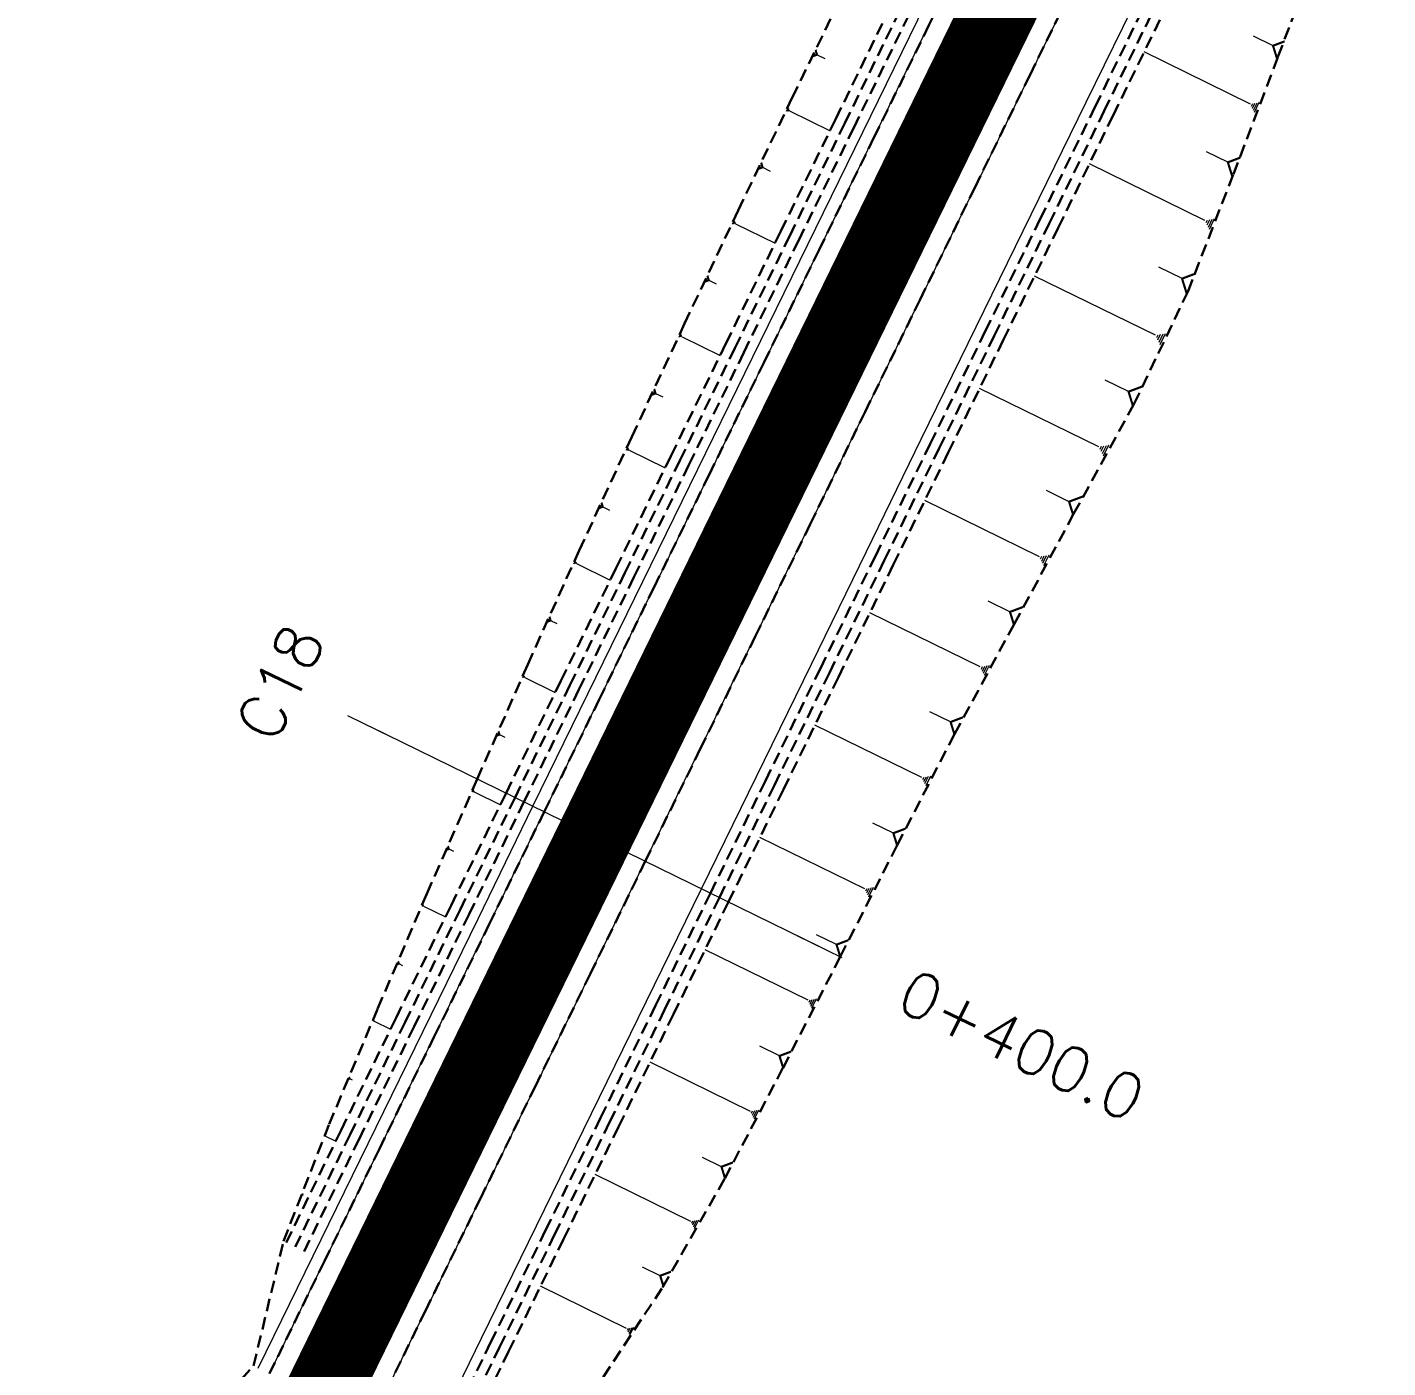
# Model space of a CAD drawing. Header units: metres. Extents: x 544752 to 548977, y 1840603 to 1844608.
# Drawn here: x 545056.8 to 545111.2, y 1844156.7 to 1844210.3 of the extents above; entities that cross this region are included whole.
import ezdxf

# ---------------------------------------------------------------- set-up
doc = ezdxf.new("R2010")
doc.units = ezdxf.units.M
doc.header["$MEASUREMENT"] = 0
for name, pattern in [('ACAD_ISO02W100', [15, 12, -3]), ('Anordnung Grundriss$0$GESTRICHELT', [0.75, 0.5, -0.25]), ('HIDDEN', [0.375, 0.25, -0.125])]:
    doc.linetypes.add(name, pattern=pattern)
doc.layers.add('C-ROAD', color=7, linetype='Continuous')
for name, color, linetype, lineweight in [('C-ROAD-CORR', 5, 'Continuous', 0), ('C-ROAD-SAMP', 150, 'HIDDEN', 0), ('C-ROAD-SAMP-TEXT', 11, 'Continuous', 0), ('C-TOPO-FEAT', 94, 'Continuous', 5)]:
    doc.layers.add(name, color=color, linetype=linetype, lineweight=lineweight)

msp = doc.modelspace()

# ---------------------------------------------------------------- linework, layer by layer
at = {"layer": 'C-ROAD-CORR', "color": 160, "linetype": 'Continuous'}
for p, q in [((545106.5814532645, 1844209.527988718, 787.7577709958791), (545105.7984227034, 1844209.911077532, 786.8860520623108)), ((545088.3489208275, 1844209.170035869, 784.4222931835359), (545088.6612082847, 1844209.017252775, 784.0746351192283)), ((545105.6788965154, 1844207.198135963, 787.7620765503161), (545101.4288375706, 1844209.277429061, 783.0306432766461)), ((545105.7198425108, 1844207.117984038, 787.8340805747627), (545105.7673072414, 1844207.215001579, 787.8340805747627)), ((545105.760788506, 1844207.037832114, 787.9060845992092), (545105.8557179676, 1844207.231867196, 787.9060845992092)), ((545105.8017345014, 1844206.95768019, 787.9780886236557), (545105.9441286937, 1844207.248732813, 787.9780886236557)), ((545105.8426804966, 1844206.877528265, 788.0500926481022), (545106.0325394198, 1844207.26559843, 788.0500926481022)), ((545087.1934320122, 1844207.043491018, 784.3159513012797), (545087.1213622132, 1844206.896180908, 784.3159513012797)), ((545087.2089749724, 1844207.013065621, 784.2886188194083), (545087.154922623, 1844206.902583039, 784.2886188194083)), ((545087.2245179324, 1844206.982640224, 784.2612863375368), (545087.1884830329, 1844206.908985169, 784.2612863375368)), ((545087.2400608925, 1844206.952214827, 784.2339538556654), (545087.2220434427, 1844206.9153873, 784.2339538556654)), ((545087.2556038526, 1844206.92178943, 784.206621373794), (545088.8689117192, 1844206.132496868, 782.410585455401)), ((545104.7763397663, 1844204.868283208, 787.7663821047533), (545103.9194285606, 1844205.287517288, 786.8124145848359)), ((545086.1726131055, 1844204.668551057, 783.9794846748745), (545086.4808542621, 1844204.51774757, 783.6363312071442)), ((545103.8613339731, 1844202.543112358, 787.7573414957366), (545099.2402311214, 1844204.803934476, 782.6128387776746)), ((545085.0311309816, 1844202.533342134, 783.8567605498781), (545084.9605642338, 1844202.38910425, 783.8567605498781)), ((545085.0463497855, 1844202.503551274, 783.8299981004461), (545084.9934247248, 1844202.39537286, 783.8299981004461)), ((545085.0615685895, 1844202.473760413, 783.8032356510141), (545085.0262852156, 1844202.401641471, 783.8032356510141)), ((545085.0767873934, 1844202.443969553, 783.7764732015821), (545085.0591457066, 1844202.407910082, 783.7764732015821)), ((545085.0920061974, 1844202.414178693, 783.7497107521501), (545086.6716677299, 1844201.641347218, 781.9911320518775)), ((545103.9058546864, 1844202.455962911, 787.835631704654), (545103.9574632419, 1844202.561450397, 787.835631704654)), ((545103.9503753997, 1844202.368813464, 787.9139219135715), (545104.0535925106, 1844202.579788437, 787.9139219135715)), ((545103.9948961129, 1844202.281664017, 787.9922121224889), (545104.1497217794, 1844202.598126477, 787.9922121224889)), ((545104.0394168262, 1844202.19451457, 788.0705023314064), (545104.2458510482, 1844202.616464516, 788.0705023314064)), ((545102.9444163283, 1844200.218660527, 787.7462512608876), (545102.0185659219, 1844200.67162233, 786.7155362810988)), ((545084.0203974259, 1844200.15552592, 783.5099822565062), (545084.319962933, 1844200.008966896, 783.1764870682591)), ((545101.8857800349, 1844197.954926979, 787.5805280188254), (545097.0474966352, 1844200.322002215, 782.1942462373177)), ((545082.8926873358, 1844198.010559018, 783.3706122705801), (545082.8246442406, 1844197.87147946, 783.3706122705801)), ((545082.9073618754, 1844197.981833558, 783.3448069166526), (545082.8563295539, 1844197.877523888, 783.3448069166526)), ((545082.922036415, 1844197.953108097, 783.3190015627251), (545082.8880148672, 1844197.883568317, 783.3190015627251)), ((545082.9367109544, 1844197.924382636, 783.2931962087977), (545082.9197001806, 1844197.889612746, 783.2931962087977)), ((545082.951385494, 1844197.895657175, 783.2673908548702), (545084.4745541797, 1844197.150464185, 781.571703549172)), ((545101.9323931132, 1844197.863681721, 787.662497676356), (545101.9864271446, 1844197.974126861, 787.662497676356)), ((545101.9790061912, 1844197.772436462, 787.7444673338866), (545102.0870742544, 1844197.993326744, 787.7444673338866)), ((545102.0256192695, 1844197.681191204, 787.8264369914173), (545102.1877213641, 1844198.012526627, 787.8264369914173)), ((545102.0722323477, 1844197.589945946, 787.9084066489479), (545102.2883684738, 1844198.031726509, 787.9084066489479)), ((545099.6233049012, 1844193.49832306, 787.0874968226877), (545094.8512916884, 1844195.83297636, 781.7749911868008)), ((545100.8039920662, 1844195.70111259, 787.3895433648102), (545099.8672859697, 1844196.159385415, 786.3467431470817)), ((545081.892185588, 1844195.631193946, 783.0139821092023), (545082.1784776094, 1844195.491128824, 782.6952638012091)), ((545099.7612287513, 1844193.228336657, 787.3300375689413), (545099.9211105261, 1844193.555133763, 787.3300375689413)), ((545099.8072033679, 1844193.138341189, 787.4108844843591), (545100.0203790677, 1844193.574070664, 787.4108844843591)), ((545080.7783566886, 1844193.475168591, 782.8573009242239), (545080.7138660836, 1844193.343350295, 782.8573009242239)), ((545080.7922650789, 1844193.44794287, 782.8328428528908), (545080.7438971252, 1844193.349079148, 782.8328428528908)), ((545080.8061734692, 1844193.420717149, 782.8083847815578), (545080.7739281668, 1844193.354808001, 782.8083847815578)), ((545080.8200818596, 1844193.393491427, 782.7839267102248), (545080.8039592083, 1844193.360536854, 782.7839267102248)), ((545080.8339902499, 1844193.366265706, 782.7594686388918), (545082.27763518, 1844192.659978811, 781.1523121860976)), ((545099.6692795178, 1844193.408327592, 787.1683437381056), (545099.7225734429, 1844193.517259961, 787.1683437381056)), ((545099.7152541345, 1844193.318332125, 787.2491906535234), (545099.8218419845, 1844193.536196862, 787.2491906535234)), ((545098.4264524904, 1844191.303873633, 786.7672970215465), (545097.5249654704, 1844191.744915925, 785.7637048978578)), ((545079.779598756, 1844191.099576681, 782.5007720755185), (545080.0496300799, 1844190.967466921, 782.200156199983)), ((545097.244119201, 1844189.101458032, 786.4635749917323), (545092.6561287197, 1844191.346080299, 781.3559350496527)), ((545078.6774726784, 1844188.932850517, 782.3288948451916), (545078.6171065875, 1844188.809462696, 782.3288948451916)), ((545078.6904915539, 1844188.907366024, 782.3060009963858), (545078.6452169856, 1844188.814825159, 782.3060009963858)), ((545078.7035104292, 1844188.881881532, 782.28310714758), (545078.6733273838, 1844188.820187621, 782.28310714758)), ((545078.7165293047, 1844188.856397039, 782.2602132987743), (545078.7014377819, 1844188.825550084, 782.2602132987743)), ((545078.7295481801, 1844188.830912546, 782.2373194499685), (545080.0808644106, 1844188.169796418, 780.7329491201616)), ((545097.2883209025, 1844189.014933052, 786.5413042145651), (545097.3395596584, 1844189.119664671, 786.5413042145651)), ((545097.332522604, 1844188.928408072, 786.6190334373979), (545097.4350001159, 1844189.13787131, 786.6190334373979)), ((545097.3767243054, 1844188.841883091, 786.6967626602307), (545097.5304405735, 1844189.156077949, 786.6967626602307)), ((545097.420926007, 1844188.755358111, 786.7744918830634), (545097.6258810309, 1844189.174284588, 786.7744918830634)), ((545096.0642039075, 1844186.897715756, 786.1625971489673), (545095.194876331, 1844187.323024405, 785.1948069430864)), ((545077.6959790679, 1844186.554749379, 781.9558091541335), (545077.9442342673, 1844186.433293341, 781.679435831815)), ((545094.8778534944, 1844184.69748341, 785.8543236573547), (545090.4606544351, 1844186.858547912, 780.9368194823857)), ((545076.6195385369, 1844184.368678287, 781.7524150482884), (545076.5651195134, 1844184.257446226, 781.7524150482884)), ((545076.6312748359, 1844184.345704442, 781.7317766256208), (545076.5904605682, 1844184.262280396, 781.7317766256208)), ((545076.6430111348, 1844184.322730598, 781.7111382029532), (545076.6158016231, 1844184.267114567, 781.7111382029532)), ((545076.6547474338, 1844184.299756753, 781.6904997802856), (545076.6411426779, 1844184.271948737, 781.6904997802856)), ((545094.920409754, 1844184.614179387, 785.9291593509706), (545094.9697411085, 1844184.715012293, 785.9291593509706)), ((545094.9629660137, 1844184.530875365, 786.0039950445865), (545095.0616287226, 1844184.732541176, 786.0039950445865)), ((545095.0055222734, 1844184.447571343, 786.0788307382024), (545095.1535163367, 1844184.750070059, 786.0788307382024)), ((545095.048078533, 1844184.36426732, 786.1536664318184), (545095.2454039508, 1844184.767598942, 786.1536664318184)), ((545076.6664837328, 1844184.276782908, 781.669861357618), (545077.8846727652, 1844183.680797751, 780.3136966088431)), ((545093.6904177882, 1844182.497843019, 785.5448197433656), (545092.8555243942, 1844182.906305135, 784.615363837997)), ((545092.5422333955, 1844180.277303965, 785.279630169028), (545088.2647017865, 1844182.370037752, 780.5176125955301)), ((545075.6525457877, 1844181.991929775, 781.366967142564), (545075.8713987016, 1844181.884858471, 781.123326296158)), ((545092.5834440684, 1844180.196633933, 785.3520996322853), (545092.6312156145, 1844180.294278602, 785.3520996322853)), ((545092.6246547415, 1844180.115963901, 785.4245690955427), (545092.7201978334, 1844180.311253239, 785.4245690955427)), ((545092.6658654144, 1844180.035293869, 785.4970385588), (545092.8091800524, 1844180.328227876, 785.4970385588)), ((545092.7070760875, 1844179.954623838, 785.5695080220573), (545092.8981622712, 1844180.345202514, 785.5695080220573)), ((545074.5985409437, 1844179.786118879, 781.1348012344159), (545074.5516295998, 1844179.690232457, 781.1348012344159)), ((545074.6086580962, 1844179.766314519, 781.117010100362), (545074.5734745882, 1844179.694399702, 781.117010100362)), ((545074.6187752486, 1844179.746510159, 781.0992189663081), (545074.5953195767, 1844179.698566948, 781.0992189663081)), ((545074.6288924011, 1844179.726705799, 781.0814278322541), (545074.6171645651, 1844179.702734193, 781.0814278322541)), ((545074.6390095536, 1844179.706901439, 781.0636366982002), (545075.6891365292, 1844179.193138735, 779.894569215088)), ((545091.4007684015, 1844178.053187286, 785.0220267284536), (545090.5838008468, 1844178.45287939, 784.1125269964843)), ((545090.2647145538, 1844175.826284081, 784.7704979953069), (545086.0677957869, 1844177.87957895, 780.0982237141629)), ((545073.6270226086, 1844177.42119739, 780.7586238366321), (545073.8130825122, 1844177.330169694, 780.5514902343702)), ((545090.3051485852, 1844175.747134328, 784.8416017247902), (545090.3520198455, 1844175.84293882, 784.8416017247902)), ((545090.3455826165, 1844175.667984575, 784.9127054542735), (545090.4393251373, 1844175.859593559, 784.9127054542735)), ((545090.3860166479, 1844175.588834822, 784.9838091837568), (545090.526630429, 1844175.876248299, 784.9838091837568)), ((545090.4264506792, 1844175.509685069, 785.0549129132401), (545090.6139357208, 1844175.892903038, 785.0549129132401)), ((545072.5854174119, 1844175.199717184, 780.5084583044495), (545072.5463451484, 1844175.119853781, 780.5084583044495)), ((545072.593843946, 1844175.183222215, 780.4936401428035), (545072.5645397485, 1844175.123324662, 780.4936401428035)), ((545072.6022704802, 1844175.166727245, 780.4788219811576), (545072.5827343485, 1844175.126795544, 780.4788219811576)), ((545072.6106970144, 1844175.150232276, 780.4640038195116), (545072.6009289486, 1844175.130266425, 780.4640038195116)), ((545072.6191235486, 1844175.133737307, 780.4491856578657), (545073.4937699443, 1844174.705826485, 779.4754742076549)), ((545089.1295901956, 1844173.598902224, 784.5200127332686), (545088.326939679, 1844173.991589879, 783.6264516295921)), ((545087.9894821254, 1844171.374085964, 784.2639329124522), (545083.8708662477, 1844173.389072034, 779.6788303390995)), ((545071.6271546843, 1844172.839434084, 780.1225023350175), (545071.7755876782, 1844172.766814927, 779.9572573783266)), ((545088.0291617695, 1844171.296412926, 784.3337100431205), (545088.0751585419, 1844171.390429972, 784.3337100431205)), ((545088.0688414137, 1844171.218739888, 784.4034871737888), (545088.1608349584, 1844171.40677398, 784.4034871737888)), ((545088.1085210579, 1844171.141066851, 784.4732643044571), (545088.246511375, 1844171.423117987, 784.4732643044571)), ((545088.148200702, 1844171.063393813, 784.5430414351254), (545088.3321877915, 1844171.439461995, 784.5430414351254)), ((545070.6123786886, 1844170.593902295, 779.8377530940274), (545070.5828301396, 1844170.53350529, 779.8377530940274)), ((545070.6187512875, 1844170.581427912, 779.8265468024301), (545070.5965898756, 1844170.536130158, 779.8265468024301)), ((545070.6251238863, 1844170.568953528, 779.8153405108328), (545070.6103496117, 1844170.538755025, 779.8153405108328)), ((545070.6314964851, 1844170.556479144, 779.8041342192355), (545070.6241093478, 1844170.541379893, 779.8041342192355)), ((545070.6378690839, 1844170.54400476, 779.7929279276382), (545071.2993237764, 1844170.22039556, 779.0565549076377)), ((545086.8485158775, 1844169.14971149, 784.0068897284573), (545086.062110923, 1844169.534451188, 783.1314142076026)), ((545085.6907461508, 1844166.934129696, 783.7309316697232), (545081.674230012, 1844168.899164627, 779.2594929556203)), ((545069.6592061584, 1844168.244117355, 779.4519081131047), (545069.7640110822, 1844168.192842736, 779.3352326715099)), ((545085.7294421437, 1844166.858382159, 783.7989790380069), (545085.7742986645, 1844166.950068539, 783.7989790380069)), ((545085.7681381366, 1844166.782634621, 783.8670264062906), (545085.8578511783, 1844166.966007382, 783.8670264062906)), ((545085.8068341296, 1844166.706887084, 783.9350737745743), (545085.9414036919, 1844166.981946225, 783.9350737745743)), ((545085.8455301225, 1844166.631139547, 784.003121142858), (545086.0249562056, 1844166.997885067, 784.003121142858)), ((545068.6760249742, 1844165.970895154, 779.1267430032166), (545068.6575323426, 1844165.933096359, 779.1267430032166)), ((545068.6800131944, 1844165.963088199, 779.1197296699767), (545068.6661437207, 1844165.934739103, 779.1197296699767)), ((545068.6840014147, 1844165.955281245, 779.1127163367368), (545068.6747550989, 1844165.936381847, 779.1127163367368)), ((545068.6879896349, 1844165.94747429, 779.1057030034968), (545068.683366477, 1844165.938024591, 779.1057030034968)), ((545068.6919778552, 1844165.939667336, 779.0986896702569), (545069.1059419343, 1844165.737140109, 778.6378387871861)), ((545084.5300733249, 1844164.720066993, 783.4517057306952), (545083.7672197334, 1844165.093284454, 782.6024490703727)), ((545083.3098077918, 1844162.539006355, 783.1047367199004), (545079.4794160909, 1844164.412982017, 778.840503451593)), ((545067.7709370432, 1844163.616787701, 778.6961977128684), (545067.8172720027, 1844163.594118848, 778.6446147179472)), ((545083.3467106214, 1844162.466768941, 783.1696307887248), (545083.3894885012, 1844162.554206595, 783.1696307887248)), ((545083.3836134509, 1844162.394531527, 783.2345248575492), (545083.4691692106, 1844162.569406835, 783.2345248575492)), ((545083.4205162805, 1844162.322294113, 783.2994189263736), (545083.54884992, 1844162.584607076, 783.2994189263736)), ((545083.45741911, 1844162.2500567, 783.364312995198), (545083.6285306294, 1844162.599807316, 783.364312995198)), ((545082.0791729009, 1844160.363688201, 782.7459801569187), (545081.3660704715, 1844160.71256547, 781.9521096234747)), ((545080.7384974995, 1844158.257311338, 782.2592196747354), (545077.2926121057, 1844159.943171655, 778.423043042618)), ((545080.7716959114, 1844158.192325335, 782.3175994806053), (545080.8101796182, 1844158.270985733, 782.3175994806053)), ((545080.8048943232, 1844158.127339331, 782.3759792864752), (545080.881861737, 1844158.284660127, 782.3759792864752)), ((545080.8380927352, 1844158.062353327, 782.4343590923451), (545080.9535438557, 1844158.298334521, 782.4343590923451)), ((545080.871291147, 1844157.997367324, 782.492738898215), (545081.0252259745, 1844158.312008916, 782.492738898215))]:
    msp.add_line(p, q, dxfattribs=at)
at = {"layer": 'C-ROAD-CORR', "color": 5, "linetype": 'Anordnung Grundriss$0$GESTRICHELT', "lineweight": 30, "extrusion": (-0.6351659902715167, 0.3107477509831495, -0.707106781229906), "const_width": 0.1, "elevation": 226307.6006805255}
msp.add_lwpolyline([(-1896126.37749637, 227417.135262958), (-1896126.522928092, 227416.9413539952), (-1896126.668359813, 227417.135262958)], dxfattribs=at)
at = {"layer": 'C-ROAD-CORR', "color": 5, "linetype": 'Anordnung Grundriss$0$GESTRICHELT', "lineweight": 30, "extrusion": (-0.63516599016367, 0.3107477511933766, 0.7071067812343932), "const_width": 0.1, "elevation": 227407.830860238}
msp.add_lwpolyline([(-1896135.221547601, -226293.2869593814), (-1896134.856891639, -226293.77316733), (-1896134.492235678, -226293.2869593814)], dxfattribs=at)
at = {"layer": 'C-ROAD-CORR', "color": 5, "linetype": 'Anordnung Grundriss$0$GESTRICHELT', "lineweight": 30, "extrusion": (-0.6351659902322332, 0.3107477512562637, 0.707106781145169), "const_width": 0.1, "elevation": 227407.5355814374}
msp.add_lwpolyline([(-1896130.277031162, -226292.933570603), (-1896129.877969113, -226293.4656533338), (-1896129.478907065, -226292.9335706028)], dxfattribs=at)
at = {"layer": 'C-ROAD-CORR', "color": 5, "linetype": 'Anordnung Grundriss$0$GESTRICHELT', "lineweight": 30, "extrusion": (-0.6351659900814527, 0.3107477511197552, -0.7071067813405998), "const_width": 0.1, "elevation": 226307.8976392362}
msp.add_lwpolyline([(-1896121.379373586, 227416.8035544252), (-1896121.522920953, 227416.6121579359), (-1896121.66646832, 227416.8035544254)], dxfattribs=at)
at = {"layer": 'C-ROAD-CORR', "color": 5, "linetype": 'Anordnung Grundriss$0$GESTRICHELT', "lineweight": 30, "extrusion": (-0.6351659901714194, 0.31074775110433, -0.7071067812665651), "const_width": 0.1, "elevation": 226308.1941519427}
msp.add_lwpolyline([(-1896116.383745838, 227416.430655958), (-1896116.523252972, 227416.2446464489), (-1896116.662760103, 227416.4306559582)], dxfattribs=at)
at = {"layer": 'C-ROAD-CORR', "color": 5, "linetype": 'Anordnung Grundriss$0$GESTRICHELT', "lineweight": 30, "extrusion": (-0.6351659901620083, 0.3107477512644133, 0.707106781204668), "const_width": 0.1, "elevation": 227407.24011581}
msp.add_lwpolyline([(-1896125.327483149, -226292.6238059776), (-1896124.896316236, -226293.1986951952), (-1896124.465149323, -226292.6238059775)], dxfattribs=at)
at = {"layer": 'C-ROAD-CORR', "color": 5, "linetype": 'Anordnung Grundriss$0$GESTRICHELT', "lineweight": 30, "extrusion": (-0.6351659903852698, 0.3107477511714272, -0.7071067810449849), "const_width": 0.1, "elevation": 226308.4907261514}
msp.add_lwpolyline([(-1896111.390642702, 227416.0173959334), (-1896111.523968395, 227415.8396283427), (-1896111.657294088, 227416.0173959332)], dxfattribs=at)
at = {"layer": 'C-ROAD-CORR', "color": 5, "linetype": 'Anordnung Grundriss$0$GESTRICHELT', "lineweight": 30, "extrusion": (-0.6351659902081557, 0.3107477511380041, 0.7071067812187678), "const_width": 0.1, "elevation": 227406.9433338036}
msp.add_lwpolyline([(-1896120.334026384, -226292.8247535276), (-1896119.897803994, -226293.4063833799), (-1896119.461581605, -226292.8247535276)], dxfattribs=at)
at = {"layer": 'C-ROAD-CORR', "color": 5, "linetype": 'Anordnung Grundriss$0$GESTRICHELT', "lineweight": 30, "extrusion": (-0.6351659902533863, 0.3107477511276772, 0.7071067811826772), "const_width": 0.1, "elevation": 227406.6469956283}
msp.add_lwpolyline([(-1896115.322930407, -226293.4302500297), (-1896114.903109481, -226293.9900112654), (-1896114.483288554, -226293.4302500297)], dxfattribs=at)
at = {"layer": 'C-ROAD-CORR', "color": 5, "linetype": 'Anordnung Grundriss$0$GESTRICHELT', "lineweight": 30, "extrusion": (-0.6351659901506989, 0.3107477512503584, -0.7071067812210032), "const_width": 0.1, "elevation": 226308.7875471653}
msp.add_lwpolyline([(-1896106.399158998, 227415.5784445306), (-1896106.524912113, 227415.4107737111), (-1896106.650665228, 227415.5784445306)], dxfattribs=at)
at = {"layer": 'C-ROAD-CORR', "color": 5, "linetype": 'Anordnung Grundriss$0$GESTRICHELT', "lineweight": 30, "extrusion": (-0.6351659901798112, 0.3107477512779332, 0.7071067811827347), "const_width": 0.1, "elevation": 227406.3509417625}
msp.add_lwpolyline([(-1896110.31187849, -226294.0093397572), (-1896109.907034161, -226294.5491321976), (-1896109.50218983, -226294.0093397572)], dxfattribs=at)
at = {"layer": 'C-ROAD-CORR', "color": 5, "linetype": 'Anordnung Grundriss$0$GESTRICHELT', "lineweight": 30, "extrusion": (-0.6351659902628926, 0.3107477513154746, -0.707106781091608), "const_width": 0.1, "elevation": 226309.0841026746}
msp.add_lwpolyline([(-1896101.411182553, 227415.0907015866), (-1896101.526794564, 227414.9365522379), (-1896101.642406576, 227415.0907015866)], dxfattribs=at)
at = {"layer": 'C-ROAD-CORR', "color": 5, "linetype": 'Anordnung Grundriss$0$GESTRICHELT', "lineweight": 30, "extrusion": (-0.6351659901456245, 0.3107477512578662, 0.707106781222262), "const_width": 0.1, "elevation": 227406.0545864804}
msp.add_lwpolyline([(-1896105.300419863, -226294.608060274), (-1896104.91161147, -226295.126471463), (-1896104.522803079, -226294.6080602741)], dxfattribs=at)
at = {"layer": 'C-ROAD-CORR', "color": 5, "linetype": 'Anordnung Grundriss$0$GESTRICHELT', "lineweight": 30, "extrusion": (-0.635165990085326, 0.3107477517373882, -0.7071067810656931), "const_width": 0.1, "elevation": 226309.3813851381}
msp.add_lwpolyline([(-1896096.428053095, 227414.5369622721), (-1896096.529972513, 227414.401069714), (-1896096.631891932, 227414.5369622721)], dxfattribs=at)
at = {"layer": 'C-ROAD-CORR', "color": 5, "linetype": 'Anordnung Grundriss$0$GESTRICHELT', "lineweight": 30, "extrusion": (-0.6351659901971901, 0.3107477512553693, 0.7071067811770398), "const_width": 0.1, "elevation": 227405.7580238919}
msp.add_lwpolyline([(-1896100.293407325, -226295.0619403513), (-1896099.912946965, -226295.5692208307), (-1896099.532486606, -226295.061940351)], dxfattribs=at)
at = {"layer": 'C-ROAD-CORR', "color": 5, "linetype": 'Anordnung Grundriss$0$GESTRICHELT', "lineweight": 30, "extrusion": (-0.635165990287421, 0.3107477514996219, -0.7071067809886489), "const_width": 0.1, "elevation": 226309.6771988582}
msp.add_lwpolyline([(-1896091.447610358, 227413.9520370055), (-1896091.534258129, 227413.8365066437), (-1896091.620905901, 227413.9520370055)], dxfattribs=at)
at = {"layer": 'C-ROAD-CORR', "color": 5, "linetype": 'Anordnung Grundriss$0$GESTRICHELT', "lineweight": 30, "extrusion": (-0.6351659901795715, 0.3107477511981365, 0.7071067812180178), "const_width": 0.1, "elevation": 227405.461366568}
msp.add_lwpolyline([(-1896095.287551684, -226295.4841542129), (-1896094.913758744, -226295.9825448001), (-1896094.539965804, -226295.4841542129)], dxfattribs=at)
at = {"layer": 'C-ROAD-CORR', "color": 5, "linetype": 'Anordnung Grundriss$0$GESTRICHELT', "lineweight": 30, "extrusion": (-0.6351659906971312, 0.3107477508641656, -0.7071067808998824), "const_width": 0.1, "elevation": 226309.9720849875}
msp.add_lwpolyline([(-1896086.470988153, 227413.3238908072), (-1896086.540113138, 227413.2317241605), (-1896086.609238124, 227413.3238908077)], dxfattribs=at)
at = {"layer": 'C-ROAD-CORR', "color": 5, "linetype": 'Anordnung Grundriss$0$GESTRICHELT', "lineweight": 30, "extrusion": (-0.6351659902525222, 0.3107477511430057, 0.7071067811767171), "const_width": 0.1, "elevation": 227405.1646771568}
msp.add_lwpolyline([(-1896090.281042182, -226295.9231911876), (-1896089.914814771, -226296.4114944016), (-1896089.54858736, -226295.9231911878)], dxfattribs=at)
at = {"layer": 'C-ROAD-CORR', "color": 5, "linetype": 'Anordnung Grundriss$0$GESTRICHELT', "lineweight": 30, "extrusion": (-0.6351659902560188, 0.3107477505429259, -0.7071067814372893), "const_width": 0.1, "elevation": 226310.2679039444}
msp.add_lwpolyline([(-1896081.49871588, 227412.644601133), (-1896081.547523349, 227412.579524507), (-1896081.596330818, 227412.6446011332)], dxfattribs=at)
at = {"layer": 'C-ROAD-CORR', "color": 5, "linetype": 'Anordnung Grundriss$0$GESTRICHELT', "lineweight": 30, "extrusion": (-0.6351659901546004, 0.3107477511436782, 0.7071067812643808), "const_width": 0.1, "elevation": 227404.8682512659}
msp.add_lwpolyline([(-1896085.2722092, -226296.4265940547), (-1896084.916949618, -226296.9002734977), (-1896084.561690036, -226296.4265940549)], dxfattribs=at)
at = {"layer": 'C-ROAD-CORR', "color": 5, "linetype": 'Anordnung Grundriss$0$GESTRICHELT', "lineweight": 30, "extrusion": (-0.6351659910195219, 0.3107477506748955, -0.707106780693469), "const_width": 0.1, "elevation": 226310.5635317263}
msp.add_lwpolyline([(-1896076.539671199, 227411.8347099238), (-1896076.561249309, 227411.8059391112), (-1896076.582827418, 227411.8347099239)], dxfattribs=at)
at = {"layer": 'C-ROAD-CORR', "color": 5, "linetype": 'Anordnung Grundriss$0$GESTRICHELT', "lineweight": 30, "extrusion": (-0.6351659902333909, 0.3107477511647945, 0.7071067811843266), "const_width": 0.1, "elevation": 227404.5722175406}
msp.add_lwpolyline([(-1896080.258803172, -226297.1594476808), (-1896079.92671262, -226297.6022350846), (-1896079.594622066, -226297.1594476808)], dxfattribs=at)
at = {"layer": 'C-ROAD-CORR', "color": 92, "linetype": 'Anordnung Grundriss$0$GESTRICHELT', "lineweight": 30}
msp.add_polyline3d([(545062.2913065901, 1844152.922553827, 776.2943969401483), (545065.8227254015, 1844156.761162143, 777.7040009340626)], dxfattribs=at)
at = {"layer": 'C-ROAD-SAMP', "color": 1, "linetype": 'Continuous', "lineweight": 13}
msp.add_lwpolyline([(545070.4806842604, 1844182.313883068), (545079.4632878375, 1844177.919246225), (545088.4458914145, 1844173.524609383)], dxfattribs=at)
at = {"layer": 'C-ROAD-SAMP-TEXT', "color": 1, "linetype": 'Continuous', "lineweight": -3}
msp.add_line((545080.3615481951, 1844177.479782541), (545078.5650274797, 1844178.358709909), dxfattribs=at)
at = {"layer": 'C-ROAD-SAMP-TEXT', "color": 4, "linetype": 'Continuous', "lineweight": 5}
msp.add_line((545087.5476310569, 1844173.964073067), (545089.3441517723, 1844173.085145699), dxfattribs=at)

# ---------------------------------------------------------------- texts
at = {"layer": 'C-ROAD-SAMP-TEXT', "color": 1, "linetype": 'Continuous', "lineweight": 13, "insert": (545066.8876428296, 1844184.071737805), "char_height": 1.8, "width": 4.415142857142857, "attachment_point": 5, "rotation": 63.93033290789587, "bg_fill": 3, "box_fill_scale": 1.416666666666667, "bg_fill_color": 256, "bg_fill_true_color": 13158600, "bg_fill_transparency": 0}
msp.add_mtext('{\\Fsimplex.shx|c0;C18}', dxfattribs=at)
at = {"layer": 'C-ROAD-SAMP-TEXT', "color": 1, "linetype": 'Continuous', "lineweight": -3, "insert": (545096.530234634, 1844169.569436225), "char_height": 1.8, "width": 11.25428571428571, "attachment_point": 5, "rotation": 333.9303329078959, "bg_fill": 3, "box_fill_scale": 1.416666666666667, "bg_fill_color": 256, "bg_fill_true_color": 13158600, "bg_fill_transparency": 0}
msp.add_mtext('{\\Fsimplex.shx|c0;0+400.0}', dxfattribs=at)

# ---------------------------------------------------------------- next in the draw order: linework, layer by layer
at = {"layer": 'C-ROAD', "color": 1, "linetype": 'ACAD_ISO02W100', "lineweight": 60, "ltscale": 0.1, "const_width": 3, "flags": 128}
msp.add_lwpolyline([(545058.2713466757, 1844134.603083069), (545098.6954485999, 1844217.229633465)], dxfattribs=at)
at = {"layer": 'C-ROAD-CORR', "color": 1, "linetype": 'Anordnung Grundriss$0$GESTRICHELT', "lineweight": 30}
for points in [[(545067.0186654559, 1844161.742376931, 778.379210858908), (545068.8406272995, 1844166.417317664, 779.2165490525521), (545070.7830803645, 1844171.033309435, 779.9197488303804), (545072.7535042521, 1844175.6356168, 780.5918097271006), (545074.7661289336, 1844180.217277904, 781.2168900420489), (545076.7828747174, 1844184.796922805, 781.8373824867653), (545078.8411727446, 1844189.356238744, 782.4116163569666), (545080.9437240663, 1844193.89390426, 782.9365846730195), (545083.0565224827, 1844198.426556502, 783.4501452777693), (545085.1958158944, 1844202.946246368, 783.9342099852175), (545087.3594783668, 1844207.454013947, 784.3911455196271), (545089.5511908497, 1844211.948058377, 784.816854015871), (545091.8305925257, 1844216.399201865, 785.1449413798775), (545093.6712076648, 1844219.687686315, 785.2524336983709), (545094.3111572312, 1844220.836548139, 785.2952948873603), (545096.2245994132, 1844224.150890514, 785.4646472142699), (545096.9911609917, 1844225.414475101, 785.5352343014932), (545099.8352140444, 1844229.881205067, 785.7977933237671), (545102.8214889377, 1844234.252463436, 786.0831262630458), (545106.0074375799, 1844238.486117012, 786.3201702968472), (545108.9873558601, 1844242.300432021, 786.618512894774), (545109.2799091389, 1844242.67646844, 786.6575500847322), (545112.6067999994, 1844246.88139443, 787.1605040806676)], [(545067.1258857395, 1844161.689920624, 778.2598464867851), (545069.3232041608, 1844166.181222413, 778.6793140993497), (545071.520522582, 1844170.672524201, 779.0987817119141), (545073.7178410033, 1844175.16382599, 779.5182493244785), (545075.9151594245, 1844179.655127778, 779.937716937043), (545078.1124778459, 1844184.146429567, 780.3571845496074), (545080.3097962671, 1844188.637731355, 780.7766521621719), (545082.5071146884, 1844193.129033144, 781.1961197747363), (545084.7044331096, 1844197.620334932, 781.6155873873007), (545086.9017515309, 1844202.111636721, 782.0350549998652), (545089.0990699521, 1844206.602938509, 782.4545226124296), (545091.2963883735, 1844211.094240298, 782.8739902249941), (545093.4937067947, 1844215.585542086, 783.2934578375585), (545095.147320187, 1844218.965515018, 783.6091322773854), (545095.7228436131, 1844220.121681302, 783.712925450123), (545097.4902221631, 1844223.444921853, 784.0154430550809), (545098.2089310611, 1844224.710250075, 784.1285016230809), (545100.9459723165, 1844229.153694612, 784.4699923594591), (545103.9255218942, 1844233.438304105, 784.7113594512043), (545107.1383860181, 1844237.55085785, 784.8526028983167), (545110.2589438541, 1844241.135705482, 784.8941220056711), (545110.5746509915, 1844241.478666046, 784.8937227007964), (545114.2237137854, 1844245.209608945, 784.8347188586431)], [(545073.8213448595, 1844152.847928362, 777.7603788742207), (545076.0186632808, 1844157.33923015, 778.1798464867851), (545078.2159817021, 1844161.830531938, 778.5993140993496), (545080.4133001233, 1844166.321833727, 779.018781711914), (545082.6106185446, 1844170.813135516, 779.4382493244784), (545084.8079369658, 1844175.304437304, 779.8577169370429), (545087.0052553872, 1844179.795739093, 780.2771845496073), (545089.2025738084, 1844184.287040881, 780.6966521621719), (545091.3998922297, 1844188.77834267, 781.1161197747363), (545093.5972106509, 1844193.269644458, 781.5355873873007), (545095.7945290722, 1844197.760946247, 781.9550549998652), (545097.9918474935, 1844202.252248035, 782.3745226124296), (545100.1891659148, 1844206.743549824, 782.7939902249941), (545102.386484336, 1844211.234851612, 783.2134578375585), (545104.0400977283, 1844214.614824544, 783.5291322773853), (545104.5549752585, 1844215.649159575, 783.6329254501229), (545106.1361159411, 1844218.62221299, 783.9354430550809), (545106.7790907454, 1844219.754206998, 784.0485016230808), (545109.2277157324, 1844223.72942268, 784.389992359459), (545111.8932946787, 1844227.562540592, 784.6313594512043)], [(545079.385577041, 1844155.692005809, 781.9281069231291), (545082.1713536604, 1844159.895411103, 783.0026832610337), (545084.658205496, 1844164.245061955, 783.7444777045957), (545086.9901098053, 1844168.670519126, 784.3137748032844), (545089.2789909157, 1844173.117024908, 784.8351757679727), (545091.5551654992, 1844177.569747214, 785.3424310263453), (545093.8451324025, 1844182.015721784, 785.8650407639208), (545096.235883056, 1844186.412389049, 786.4998493191821), (545098.6100471558, 1844190.817171097, 787.1161926783052), (545101.0216246276, 1844195.203649077, 787.7741869592988), (545103.1827088278, 1844199.712678047, 788.1533163550502), (545104.9960837183, 1844204.391819849, 788.1453538496069), (545106.7795817072, 1844209.085578587, 788.1041304955568), (545108.1217705, 1844212.617912469, 788.0731074587222), (545108.5068373246, 1844213.647967829, 788.0625961145848), (545109.740292648, 1844216.611791003, 788.0624136510138), (545110.2656802989, 1844217.737944915, 788.0761087915795), (545112.3870819232, 1844221.660140828, 788.1667001996777)]]:
    msp.add_polyline3d(points, dxfattribs=at)
at = {"layer": 'C-ROAD-CORR', "color": 92, "linetype": 'Anordnung Grundriss$0$GESTRICHELT', "lineweight": 30}
for points in [[(545067.4851898826, 1844161.51413515, 777.8598464867852), (545069.6825083039, 1844166.005436939, 778.2793140993497), (545071.8798267251, 1844170.496738727, 778.6987817119141), (545074.0771451464, 1844174.988040516, 779.1182493244785), (545076.2744635676, 1844179.479342304, 779.537716937043), (545078.471781989, 1844183.970644093, 779.9571845496074), (545080.6691004102, 1844188.461945881, 780.3766521621719), (545082.8664188315, 1844192.95324767, 780.7961197747363), (545085.0637372527, 1844197.444549458, 781.2155873873007), (545087.261055674, 1844201.935851247, 781.6350549998652), (545089.4583740953, 1844206.427153036, 782.0545226124297), (545091.6556925166, 1844210.918454824, 782.4739902249942), (545093.8530109378, 1844215.409756612, 782.8934578375586), (545095.5066243301, 1844218.789729544, 783.2091322773854), (545096.079697417, 1844219.940973354, 783.312925450123), (545097.8395512047, 1844223.250064929, 783.615443055081), (545098.5552001392, 1844224.510005911, 783.7285016230809), (545101.2805882122, 1844228.93453211, 784.0699923594591), (545104.2474521077, 1844233.200899518, 784.3113594512043), (545107.4466371933, 1844237.295943722, 784.4526028983167), (545110.5539089928, 1844240.865528564, 784.4941220056711), (545110.8682719806, 1844241.207028945, 784.4937227007964), (545114.5017985837, 1844244.922087041, 784.4347188586431)], [(545067.8444940256, 1844161.338349677, 777.8598464867852), (545070.0418124469, 1844165.829651465, 778.2793140993497), (545072.2391308681, 1844170.320953254, 778.6987817119141), (545074.4364492894, 1844174.812255042, 779.1182493244785), (545076.6337677106, 1844179.303556831, 779.537716937043), (545078.831086132, 1844183.794858619, 779.9571845496074), (545081.0284045532, 1844188.286160408, 780.3766521621719), (545083.2257229745, 1844192.777462196, 780.7961197747363), (545085.4230413957, 1844197.268763985, 781.2155873873007), (545087.620359817, 1844201.760065774, 781.6350549998652), (545089.8176782383, 1844206.251367562, 782.0545226124297), (545092.0149966596, 1844210.74266935, 782.4739902249942), (545094.2123150808, 1844215.233971139, 782.8934578375586), (545095.8659284731, 1844218.613944071, 783.2091322773854), (545096.4365512208, 1844219.760265405, 783.312925450123), (545098.1888802461, 1844223.055208006, 783.615443055081), (545098.9014692174, 1844224.309761746, 783.7285016230809), (545101.6152041078, 1844228.715369608, 784.0699923594591), (545104.5693823212, 1844232.963494932, 784.3113594512043), (545107.7548883685, 1844237.041029593, 784.4526028983167), (545110.8488741315, 1844240.595351646, 784.4941220056711), (545111.1618929695, 1844240.935391843, 784.4937227007964), (545114.779883382, 1844244.634565138, 784.4347188586431)], [(545073.1027365733, 1844153.199499309, 777.3603788742207), (545075.3000549945, 1844157.690801097, 777.7798464867851), (545077.4973734159, 1844162.182102886, 778.1993140993496), (545079.6946918371, 1844166.673404674, 778.618781711914), (545081.8920102584, 1844171.164706463, 779.0382493244784), (545084.0893286796, 1844175.656008251, 779.457716937043), (545086.2866471009, 1844180.14731004, 779.8771845496074), (545088.4839655221, 1844184.638611828, 780.2966521621719), (545090.6812839435, 1844189.129913617, 780.7161197747363), (545092.8786023647, 1844193.621215405, 781.1355873873007), (545095.075920786, 1844198.112517194, 781.5550549998652), (545097.2732392072, 1844202.603818983, 781.9745226124296), (545099.4705576285, 1844207.095120771, 782.3939902249941), (545101.6678760498, 1844211.58642256, 782.8134578375585), (545103.321489442, 1844214.966395491, 783.1291322773853), (545103.8412676508, 1844216.010575472, 783.2329254501229), (545105.437457858, 1844219.011926837, 783.5354430550809), (545106.0865525891, 1844220.154695328, 783.6485016230808), (545108.5584839412, 1844224.167747685, 783.989992359459), (545111.2494342517, 1844228.037349765, 784.2313594512043)], [(545073.4620407164, 1844153.023713835, 777.3603788742207), (545075.6593591376, 1844157.515015624, 777.7798464867851), (545077.856677559, 1844162.006317412, 778.1993140993496), (545080.0539959802, 1844166.4976192, 778.618781711914), (545082.2513144015, 1844170.988920989, 779.0382493244784), (545084.4486328227, 1844175.480222778, 779.457716937043), (545086.645951244, 1844179.971524566, 779.8771845496074), (545088.8432696653, 1844184.462826355, 780.2966521621719), (545091.0405880866, 1844188.954128143, 780.7161197747363), (545093.2379065078, 1844193.445429932, 781.1355873873007), (545095.4352249291, 1844197.93673172, 781.5550549998652), (545097.6325433503, 1844202.428033509, 781.9745226124296), (545099.8298617717, 1844206.919335297, 782.3939902249941), (545102.0271801929, 1844211.410637086, 782.8134578375585), (545103.6807935851, 1844214.790610017, 783.1291322773853), (545104.1981214547, 1844215.829867524, 783.2329254501229), (545105.7867868996, 1844218.817069913, 783.5354430550809), (545106.4328216673, 1844219.954451163, 783.6485016230808), (545108.8930998369, 1844223.948585182, 783.989992359459), (545111.5713644652, 1844227.799945179, 784.2313594512043)]]:
    msp.add_polyline3d(points, dxfattribs=at)
at = {"layer": 'C-ROAD-CORR', "color": 5, "linetype": 'Anordnung Grundriss$0$GESTRICHELT', "lineweight": 30}
for points in [[(545066.4556099264, 1844156.451530572, 777.8603788742207), (545068.6529283476, 1844160.942832361, 778.2798464867851), (545070.8502467689, 1844165.434134149, 778.6993140993496), (545073.0475651901, 1844169.925435938, 779.118781711914), (545075.2448836114, 1844174.416737726, 779.5382493244784), (545077.4422020327, 1844178.908039515, 779.957716937043), (545079.639520454, 1844183.399341303, 780.3771845496074), (545081.8368388752, 1844187.890643092, 780.7966521621719), (545084.0341572965, 1844192.38194488, 781.2161197747363), (545086.2314757177, 1844196.873246669, 781.6355873873007), (545088.4287941391, 1844201.364548458, 782.0550549998652), (545090.6261125603, 1844205.855850246, 782.4745226124296), (545092.8234309816, 1844210.347152035, 782.8939902249941), (545095.0207494028, 1844214.838453823, 783.3134578375585), (545096.6743627951, 1844218.218426755, 783.6291322773853), (545097.2394722796, 1844219.353672521, 783.7329254501229), (545098.9748705897, 1844222.616779927, 784.0354430550809), (545099.6805746432, 1844223.859212375, 784.1485016230808), (545102.3680898729, 1844228.222253978, 784.489992359459), (545105.2937253016, 1844232.429334613, 784.7313594512043), (545108.4484535127, 1844236.467472804, 784.8726028983167), (545111.5125456934, 1844239.987453581, 784.9141220056711)], [(545070.497781536, 1844154.473943993, 777.8603788742207), (545072.6950999572, 1844158.965245782, 778.2798464867851), (545074.8924183785, 1844163.45654757, 778.6993140993496), (545077.0897367997, 1844167.947849359, 779.118781711914), (545079.287055221, 1844172.439151147, 779.5382493244784), (545081.4843736422, 1844176.930452936, 779.957716937043), (545083.6816920636, 1844181.421754724, 780.3771845496074), (545085.8790104848, 1844185.913056513, 780.7966521621719), (545088.0763289061, 1844190.404358301, 781.2161197747363), (545090.2736473273, 1844194.89566009, 781.6355873873007), (545092.4709657487, 1844199.386961879, 782.0550549998652), (545094.6682841699, 1844203.878263667, 782.4745226124296), (545096.8656025912, 1844208.369565455, 782.8939902249941), (545099.0629210124, 1844212.860867244, 783.3134578375585), (545100.7165344047, 1844216.240840176, 783.6291322773853), (545101.2540775728, 1844217.320708099, 783.7329254501229), (545102.9048223068, 1844220.424639535, 784.0354430550809), (545103.5761017725, 1844221.606465522, 784.1485016230808), (545106.1325186982, 1844225.756675827, 784.489992359459), (545108.9154402037, 1844229.758533016, 784.7313594512043), (545111.9162792338, 1844233.599688856, 784.8726028983167)]]:
    msp.add_polyline3d(points, dxfattribs=at)
at = {"layer": 'C-ROAD-CORR', "color": 160, "linetype": 'Anordnung Grundriss$0$GESTRICHELT', "lineweight": 30}
for points in [[(545066.4556099264, 1844156.451530572, 777.7103788742207), (545068.6529283476, 1844160.942832361, 778.1298464867851), (545070.8502467689, 1844165.434134149, 778.5493140993497), (545073.0475651901, 1844169.925435938, 778.9687817119141), (545075.2448836114, 1844174.416737726, 779.3882493244785), (545077.4422020327, 1844178.908039515, 779.807716937043), (545079.639520454, 1844183.399341303, 780.2271845496074), (545081.8368388752, 1844187.890643092, 780.6466521621719), (545084.0341572965, 1844192.38194488, 781.0661197747363), (545086.2314757177, 1844196.873246669, 781.4855873873007), (545088.4287941391, 1844201.364548458, 781.9050549998652), (545090.6261125603, 1844205.855850246, 782.3245226124296), (545092.8234309816, 1844210.347152035, 782.7439902249941), (545095.0207494028, 1844214.838453823, 783.1634578375586), (545096.6743627951, 1844218.218426755, 783.4791322773854), (545097.2394722796, 1844219.353672521, 783.582925450123), (545098.9748705897, 1844222.616779927, 783.8854430550809), (545099.6805746432, 1844223.859212375, 783.9985016230809), (545102.3680898729, 1844228.222253978, 784.3399923594591), (545105.2937253016, 1844232.429334613, 784.5813594512043), (545108.4484535127, 1844236.467472804, 784.7226028983167), (545111.5125456934, 1844239.987453581, 784.7641220056711)], [(545070.497781536, 1844154.473943993, 777.7103788742207), (545072.6950999572, 1844158.965245782, 778.1298464867851), (545074.8924183785, 1844163.45654757, 778.5493140993497), (545077.0897367997, 1844167.947849359, 778.9687817119141), (545079.287055221, 1844172.439151147, 779.3882493244785), (545081.4843736422, 1844176.930452936, 779.807716937043), (545083.6816920636, 1844181.421754724, 780.2271845496074), (545085.8790104848, 1844185.913056513, 780.6466521621719), (545088.0763289061, 1844190.404358301, 781.0661197747363), (545090.2736473273, 1844194.89566009, 781.4855873873007), (545092.4709657487, 1844199.386961879, 781.9050549998652), (545094.6682841699, 1844203.878263667, 782.3245226124296), (545096.8656025912, 1844208.369565455, 782.7439902249941), (545099.0629210124, 1844212.860867244, 783.1634578375586), (545100.7165344047, 1844216.240840176, 783.4791322773854), (545101.2540775728, 1844217.320708099, 783.582925450123), (545102.9048223068, 1844220.424639535, 783.8854430550809), (545103.5761017725, 1844221.606465522, 783.9985016230809), (545106.1325186982, 1844225.756675827, 784.3399923594591), (545108.9154402037, 1844229.758533016, 784.5813594512043), (545111.9162792338, 1844233.599688856, 784.7226028983167)]]:
    msp.add_polyline3d(points, dxfattribs=at)
at = {"layer": 'C-ROAD-CORR', "color": 150, "linetype": 'Anordnung Grundriss$0$GESTRICHELT', "lineweight": 30}
msp.add_polyline3d([(545068.4766957312, 1844155.462737283, 777.9278788742207), (545070.6740141524, 1844159.954039071, 778.3473464867851), (545072.8713325737, 1844164.44534086, 778.7668140993496), (545075.0686509949, 1844168.936642648, 779.186281711914), (545077.2659694162, 1844173.427944437, 779.6057493244784), (545079.4632878375, 1844177.919246225, 780.025216937043), (545081.6606062588, 1844182.410548014, 780.4446845496074), (545083.85792468, 1844186.901849802, 780.8641521621719), (545086.0552431013, 1844191.393151591, 781.2836197747363), (545088.2525615225, 1844195.884453379, 781.7030873873007), (545090.4498799439, 1844200.375755168, 782.1225549998652), (545092.6471983651, 1844204.867056957, 782.5420226124296), (545094.8445167864, 1844209.358358745, 782.9614902249941), (545097.0418352076, 1844213.849660533, 783.3809578375585), (545098.6954485999, 1844217.229633465, 783.6966322773853), (545099.2467749262, 1844218.33719031, 783.8004254501229), (545100.9398464483, 1844221.520709731, 784.1029430550809), (545101.6283382078, 1844222.732838949, 784.2160016230808), (545104.2503042856, 1844226.989464902, 784.557492359459), (545107.1045827527, 1844231.093933814, 784.7988594512043), (545110.1823663733, 1844235.03358083, 784.9401028983167), (545113.1717245983, 1844238.467708418, 784.981622005671)], dxfattribs=at)
msp.add_polyline3d([(545068.4766957312, 1844155.462737283, 777.9278788742207), (545070.6740141524, 1844159.954039071, 778.3473464867851), (545072.8713325737, 1844164.44534086, 778.7668140993496), (545075.0686509949, 1844168.936642648, 779.186281711914), (545077.2659694162, 1844173.427944437, 779.6057493244784), (545079.4632878375, 1844177.919246225, 780.025216937043), (545081.6606062588, 1844182.410548014, 780.4446845496074), (545083.85792468, 1844186.901849802, 780.8641521621719), (545086.0552431013, 1844191.393151591, 781.2836197747363), (545088.2525615225, 1844195.884453379, 781.7030873873007), (545090.4498799439, 1844200.375755168, 782.1225549998652), (545092.6471983651, 1844204.867056957, 782.5420226124296), (545094.8445167864, 1844209.358358745, 782.9614902249941), (545097.0418352076, 1844213.849660533, 783.3809578375585), (545098.6954485999, 1844217.229633465, 783.6966322773853), (545099.2467749262, 1844218.33719031, 783.8004254501229), (545100.9398464483, 1844221.520709731, 784.1029430550809), (545101.6283382078, 1844222.732838949, 784.2160016230808), (545104.2503042856, 1844226.989464902, 784.557492359459), (545107.1045827527, 1844231.093933814, 784.7988594512043), (545110.1823663733, 1844235.03358083, 784.9401028983167), (545113.1717245983, 1844238.467708418, 784.981622005671)], dxfattribs=at)
at = {"layer": 'C-ROAD-CORR', "color": 11, "linetype": 'Anordnung Grundriss$0$GESTRICHELT', "lineweight": 30}
for points in [[(545079.385577041, 1844155.692005809, 781.9281069231291), (545082.1713536604, 1844159.895411103, 783.0026832610337), (545084.658205496, 1844164.245061955, 783.7444777045957), (545086.9901098053, 1844168.670519126, 784.3137748032844), (545089.2789909157, 1844173.117024908, 784.8351757679727), (545091.5551654992, 1844177.569747214, 785.3424310263453), (545093.8451324025, 1844182.015721784, 785.8650407639208), (545096.235883056, 1844186.412389049, 786.4998493191821), (545098.6100471558, 1844190.817171097, 787.1161926783052), (545101.0216246276, 1844195.203649077, 787.7741869592988), (545103.1827088278, 1844199.712678047, 788.1533163550502), (545104.9960837183, 1844204.391819849, 788.1453538496069), (545106.7795817072, 1844209.085578587, 788.1041304955568), (545108.1217705, 1844212.617912469, 788.0731074587222), (545108.5068373246, 1844213.647967829, 788.0625961145848), (545109.740292648, 1844216.611791003, 788.0624136510138), (545110.2656802989, 1844217.737944915, 788.0761087915795), (545112.3870819232, 1844221.660140828, 788.1667001996777)], [(545062.2913065901, 1844152.922553827, 776.2943969401483), (545065.8227254015, 1844156.761162143, 777.7040009340626), (545067.0186654559, 1844161.742376931, 778.379210858908), (545068.8406272995, 1844166.417317664, 779.2165490525521), (545070.7830803645, 1844171.033309435, 779.9197488303804), (545072.7535042521, 1844175.6356168, 780.5918097271006), (545074.7661289336, 1844180.217277904, 781.2168900420489), (545076.7828747174, 1844184.796922805, 781.8373824867653), (545078.8411727446, 1844189.356238744, 782.4116163569666), (545080.9437240663, 1844193.89390426, 782.9365846730195), (545083.0565224827, 1844198.426556502, 783.4501452777693), (545085.1958158944, 1844202.946246368, 783.9342099852175), (545087.3594783668, 1844207.454013947, 784.3911455196271), (545089.5511908497, 1844211.948058377, 784.816854015871)]]:
    msp.add_polyline3d(points, dxfattribs=at)
at = {"layer": 'C-ROAD-SAMP-TEXT', "color": 4, "linetype": 'Continuous', "lineweight": 9}
msp.add_line((545069.5824239027, 1844182.753346752), (545071.3789446182, 1844181.874419384), dxfattribs=at)
at = {"layer": 'C-TOPO-FEAT', "color": 94, "linetype": 'Continuous', "lineweight": 0, "ltscale": 2}
for points in [[(545066.0064797475, 1844156.671262414, 777.8403788742207), (545068.2037981687, 1844161.162564203, 778.2598464867851), (545070.40111659, 1844165.653865991, 778.6793140993497), (545072.5984350112, 1844170.14516778, 779.0987817119141), (545074.7957534326, 1844174.636469569, 779.5182493244785), (545076.9930718538, 1844179.127771357, 779.937716937043), (545079.1903902751, 1844183.619073146, 780.3571845496074), (545081.3877086963, 1844188.110374934, 780.7766521621719), (545083.5850271176, 1844192.601676723, 781.1961197747363), (545085.7823455388, 1844197.092978511, 781.6155873873007), (545087.9796639602, 1844201.5842803, 782.0350549998652), (545090.1769823814, 1844206.075582088, 782.4545226124296), (545092.3743008027, 1844210.566883877, 782.8739902249941), (545094.5716192239, 1844215.058185665, 783.2934578375585), (545096.2252326162, 1844218.438158597, 783.6091322773854), (545096.7934050247, 1844219.579557456, 783.712925450123), (545098.5382092877, 1844222.860351082, 784.0154430550809), (545099.2477382955, 1844224.109517581, 784.1285016230809), (545101.9498200034, 1844228.496207105, 784.4699923594591), (545104.8913125348, 1844232.726090346, 784.7113594512043), (545108.0631395438, 1844236.786115464, 784.8526028983167), (545111.1438392701, 1844240.325174728, 784.8941220056711), (545111.4555139586, 1844240.663754742, 784.8937227007964)], [(545066.4556099264, 1844156.451530572, 777.4103788742207), (545068.6529283476, 1844160.942832361, 777.8298464867851), (545070.8502467689, 1844165.434134149, 778.2493140993496), (545073.0475651901, 1844169.925435938, 778.668781711914), (545075.2448836114, 1844174.416737726, 779.0882493244784), (545077.4422020327, 1844178.908039515, 779.5077169370429), (545079.639520454, 1844183.399341303, 779.9271845496073), (545081.8368388752, 1844187.890643092, 780.3466521621718), (545084.0341572965, 1844192.38194488, 780.7661197747362), (545086.2314757177, 1844196.873246669, 781.1855873873006), (545088.4287941391, 1844201.364548458, 781.6050549998652), (545090.6261125603, 1844205.855850246, 782.0245226124296), (545092.8234309816, 1844210.347152035, 782.4439902249941), (545095.0207494028, 1844214.838453823, 782.8634578375585), (545096.6743627951, 1844218.218426755, 783.1791322773853), (545097.2394722796, 1844219.353672521, 783.2829254501229), (545098.9748705897, 1844222.616779927, 783.5854430550809), (545099.6805746432, 1844223.859212375, 783.6985016230808), (545102.3680898729, 1844228.222253978, 784.039992359459), (545105.2937253016, 1844232.429334613, 784.2813594512043), (545108.4484535127, 1844236.467472804, 784.4226028983167), (545111.5125456934, 1844239.987453581, 784.464122005671)], [(545068.4766957312, 1844155.462737283, 777.7778788742207), (545070.6740141524, 1844159.954039071, 778.1973464867851), (545072.8713325737, 1844164.44534086, 778.6168140993497), (545075.0686509949, 1844168.936642648, 779.0362817119141), (545077.2659694162, 1844173.427944437, 779.4557493244785), (545079.4632878375, 1844177.919246225, 779.875216937043), (545081.6606062588, 1844182.410548014, 780.2946845496074), (545083.85792468, 1844186.901849802, 780.7141521621719), (545086.0552431013, 1844191.393151591, 781.1336197747363), (545088.2525615225, 1844195.884453379, 781.5530873873007), (545090.4498799439, 1844200.375755168, 781.9725549998652), (545092.6471983651, 1844204.867056957, 782.3920226124296), (545094.8445167864, 1844209.358358745, 782.8114902249941), (545097.0418352076, 1844213.849660533, 783.2309578375585), (545098.6954485999, 1844217.229633465, 783.5466322773854), (545099.2467749262, 1844218.33719031, 783.650425450123), (545100.9398464483, 1844221.520709731, 783.9529430550809), (545101.6283382078, 1844222.732838949, 784.0660016230809), (545104.2503042856, 1844226.989464902, 784.4074923594591), (545107.1045827527, 1844231.093933814, 784.6488594512043), (545110.1823663733, 1844235.03358083, 784.7901028983167), (545113.1717245983, 1844238.467708418, 784.8316220056711)], [(545068.4766957312, 1844155.462737283, 777.7778788742207), (545070.6740141524, 1844159.954039071, 778.1973464867851), (545072.8713325737, 1844164.44534086, 778.6168140993497), (545075.0686509949, 1844168.936642648, 779.0362817119141), (545077.2659694162, 1844173.427944437, 779.4557493244785), (545079.4632878375, 1844177.919246225, 779.875216937043), (545081.6606062588, 1844182.410548014, 780.2946845496074), (545083.85792468, 1844186.901849802, 780.7141521621719), (545086.0552431013, 1844191.393151591, 781.1336197747363), (545088.2525615225, 1844195.884453379, 781.5530873873007), (545090.4498799439, 1844200.375755168, 781.9725549998652), (545092.6471983651, 1844204.867056957, 782.3920226124296), (545094.8445167864, 1844209.358358745, 782.8114902249941), (545097.0418352076, 1844213.849660533, 783.2309578375585), (545098.6954485999, 1844217.229633465, 783.5466322773854), (545099.2467749262, 1844218.33719031, 783.650425450123), (545100.9398464483, 1844221.520709731, 783.9529430550809), (545101.6283382078, 1844222.732838949, 784.0660016230809), (545104.2503042856, 1844226.989464902, 784.4074923594591), (545107.1045827527, 1844231.093933814, 784.6488594512043), (545110.1823663733, 1844235.03358083, 784.7901028983167), (545113.1717245983, 1844238.467708418, 784.8316220056711)], [(545068.4766957312, 1844155.462737283, 777.4778788742207), (545070.6740141524, 1844159.954039071, 777.8973464867851), (545072.8713325737, 1844164.44534086, 778.3168140993496), (545075.0686509949, 1844168.936642648, 778.736281711914), (545077.2659694162, 1844173.427944437, 779.1557493244784), (545079.4632878375, 1844177.919246225, 779.5752169370429), (545081.6606062588, 1844182.410548014, 779.9946845496073), (545083.85792468, 1844186.901849802, 780.4141521621718), (545086.0552431013, 1844191.393151591, 780.8336197747362), (545088.2525615225, 1844195.884453379, 781.2530873873006), (545090.4498799439, 1844200.375755168, 781.6725549998652), (545092.6471983651, 1844204.867056957, 782.0920226124296), (545094.8445167864, 1844209.358358745, 782.5114902249941), (545097.0418352076, 1844213.849660533, 782.9309578375585), (545098.6954485999, 1844217.229633465, 783.2466322773853), (545099.2467749262, 1844218.33719031, 783.3504254501229), (545100.9398464483, 1844221.520709731, 783.6529430550809), (545101.6283382078, 1844222.732838949, 783.7660016230808), (545104.2503042856, 1844226.989464902, 784.107492359459), (545107.1045827527, 1844231.093933814, 784.3488594512042), (545110.1823663733, 1844235.03358083, 784.4901028983166), (545113.1717245983, 1844238.467708418, 784.531622005671)], [(545068.4766957312, 1844155.462737283, 777.4778788742207), (545070.6740141524, 1844159.954039071, 777.8973464867851), (545072.8713325737, 1844164.44534086, 778.3168140993496), (545075.0686509949, 1844168.936642648, 778.736281711914), (545077.2659694162, 1844173.427944437, 779.1557493244784), (545079.4632878375, 1844177.919246225, 779.5752169370429), (545081.6606062588, 1844182.410548014, 779.9946845496073), (545083.85792468, 1844186.901849802, 780.4141521621718), (545086.0552431013, 1844191.393151591, 780.8336197747362), (545088.2525615225, 1844195.884453379, 781.2530873873006), (545090.4498799439, 1844200.375755168, 781.6725549998652), (545092.6471983651, 1844204.867056957, 782.0920226124296), (545094.8445167864, 1844209.358358745, 782.5114902249941), (545097.0418352076, 1844213.849660533, 782.9309578375585), (545098.6954485999, 1844217.229633465, 783.2466322773853), (545099.2467749262, 1844218.33719031, 783.3504254501229), (545100.9398464483, 1844221.520709731, 783.6529430550809), (545101.6283382078, 1844222.732838949, 783.7660016230808), (545104.2503042856, 1844226.989464902, 784.107492359459), (545107.1045827527, 1844231.093933814, 784.3488594512042), (545110.1823663733, 1844235.03358083, 784.4901028983166), (545113.1717245983, 1844238.467708418, 784.531622005671)], [(545070.497781536, 1844154.473943993, 777.4103788742207), (545072.6950999572, 1844158.965245782, 777.8298464867851), (545074.8924183785, 1844163.45654757, 778.2493140993496), (545077.0897367997, 1844167.947849359, 778.668781711914), (545079.287055221, 1844172.439151147, 779.0882493244784), (545081.4843736422, 1844176.930452936, 779.5077169370429), (545083.6816920636, 1844181.421754724, 779.9271845496073), (545085.8790104848, 1844185.913056513, 780.3466521621718), (545088.0763289061, 1844190.404358301, 780.7661197747362), (545090.2736473273, 1844194.89566009, 781.1855873873006), (545092.4709657487, 1844199.386961879, 781.6050549998652), (545094.6682841699, 1844203.878263667, 782.0245226124296), (545096.8656025912, 1844208.369565455, 782.4439902249941), (545099.0629210124, 1844212.860867244, 782.8634578375585), (545100.7165344047, 1844216.240840176, 783.1791322773853), (545101.2540775728, 1844217.320708099, 783.2829254501229), (545102.9048223068, 1844220.424639535, 783.5854430550809), (545103.5761017725, 1844221.606465522, 783.6985016230808), (545106.1325186982, 1844225.756675827, 784.039992359459), (545108.9154402037, 1844229.758533016, 784.2813594512043), (545111.9162792338, 1844233.599688856, 784.4226028983167)], [(545072.7434324303, 1844153.375284783, 777.7603788742207), (545074.9407508515, 1844157.866586571, 778.1798464867851), (545077.1380692729, 1844162.35788836, 778.5993140993496), (545079.3353876941, 1844166.849190148, 779.018781711914), (545081.5327061154, 1844171.340491937, 779.4382493244784), (545083.7300245366, 1844175.831793725, 779.8577169370429), (545085.9273429579, 1844180.323095514, 780.2771845496073), (545088.1246613791, 1844184.814397302, 780.6966521621719), (545090.3219798005, 1844189.305699091, 781.1161197747363), (545092.5192982217, 1844193.797000879, 781.5355873873007), (545094.716616643, 1844198.288302668, 781.9550549998652), (545096.9139350642, 1844202.779604456, 782.3745226124296), (545099.1112534855, 1844207.270906245, 782.7939902249941), (545101.3085719068, 1844211.762208033, 783.2134578375585), (545102.962185299, 1844215.142180965, 783.5291322773853), (545103.484413847, 1844216.191283421, 783.6329254501229), (545105.0881288165, 1844219.206783761, 783.9354430550809), (545105.740283511, 1844220.354939492, 784.0485016230808), (545108.2238680457, 1844224.386910187, 784.389992359459), (545110.9275040382, 1844228.274754351, 784.6313594512043), (545113.8428490787, 1844232.006475552, 784.7726028983167)]]:
    msp.add_polyline3d(points, dxfattribs=at)

doc.saveas('drawing.dxf')
